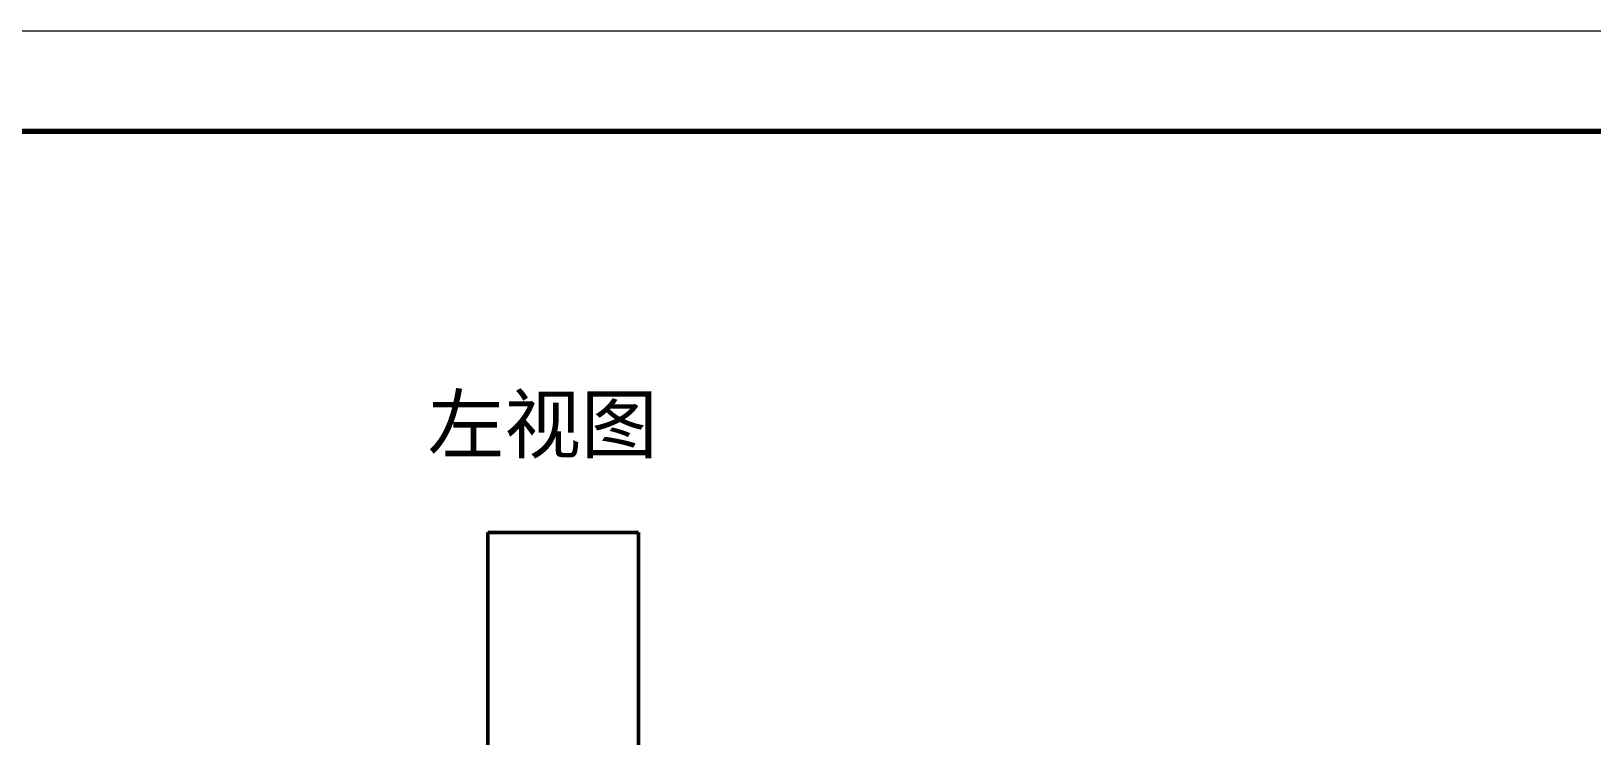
# Model space of a CAD drawing. Header units: millimetres. Extents: x 0 to 420, y 0 to 297.
# Drawn here: x 220.2 to 298, y 261.9 to 297 of the extents above; entities that cross this region are included whole.
import ezdxf

# ---------------------------------------------------------------- set-up
doc = ezdxf.new("R2010")
doc.units = ezdxf.units.MM
doc.linetypes.add('DASHED', pattern=[1.524, 1.27, -0.254])
for name, color, linetype, lineweight in [('FRAME', 7, 'CONTINUOUS', 70), ('HIDDEN', 8, 'DASHED', 25), ('TEXT', 7, 'CONTINUOUS', 25), ('VISIBLE', 7, 'CONTINUOUS', 50)]:
    doc.layers.add(name, color=color, linetype=linetype, lineweight=lineweight)
doc.styles.add('CJK', font='NotoSansCJK-Regular.ttc')

msp = doc.modelspace()

# ---------------------------------------------------------------- linework, layer by layer
at = {"layer": 'FRAME', "lineweight": 18}
msp.add_lwpolyline([(0, 0), (420, 0), (420, 297), (0, 297)], close=True, dxfattribs=at)
at = {"layer": 'FRAME'}
msp.add_lwpolyline([(25, 5), (415, 5), (415, 292), (25, 292)], close=True, dxfattribs=at)
at = {"layer": 'HIDDEN'}
for points in [[(242.96812, 272), (242.96812, 260.56906)], [(250.46812, 272), (250.46812, 260.56906)]]:
    msp.add_lwpolyline(points, dxfattribs=at)
at = {"layer": 'VISIBLE'}
for points in [[(250.46812, 272), (242.96812, 272)], [(242.96812, 269.40496), (242.96812, 272)], [(250.46812, 269.40496), (250.46812, 272)], [(242.96812, 266.93702), (242.96812, 269.40496)], [(250.46812, 266.93702), (250.46812, 269.40496)], [(242.96812, 264.60451), (242.96812, 266.93702)], [(250.46812, 264.60451), (250.46812, 266.93702)], [(242.96812, 262.41534), (242.96812, 264.60451)], [(250.46812, 262.41534), (250.46812, 264.60451)], [(242.96812, 261.3166), (242.96812, 262.41534)], [(250.46812, 261.3166), (250.46812, 262.41534)]]:
    msp.add_lwpolyline(points, dxfattribs=at)

# ---------------------------------------------------------------- texts
at = {"layer": 'TEXT', "style": 'CJK'}
msp.add_text('左视图', height=2.8, dxfattribs=at).set_placement((239.96812, 276))

doc.saveas('drawing.dxf')
